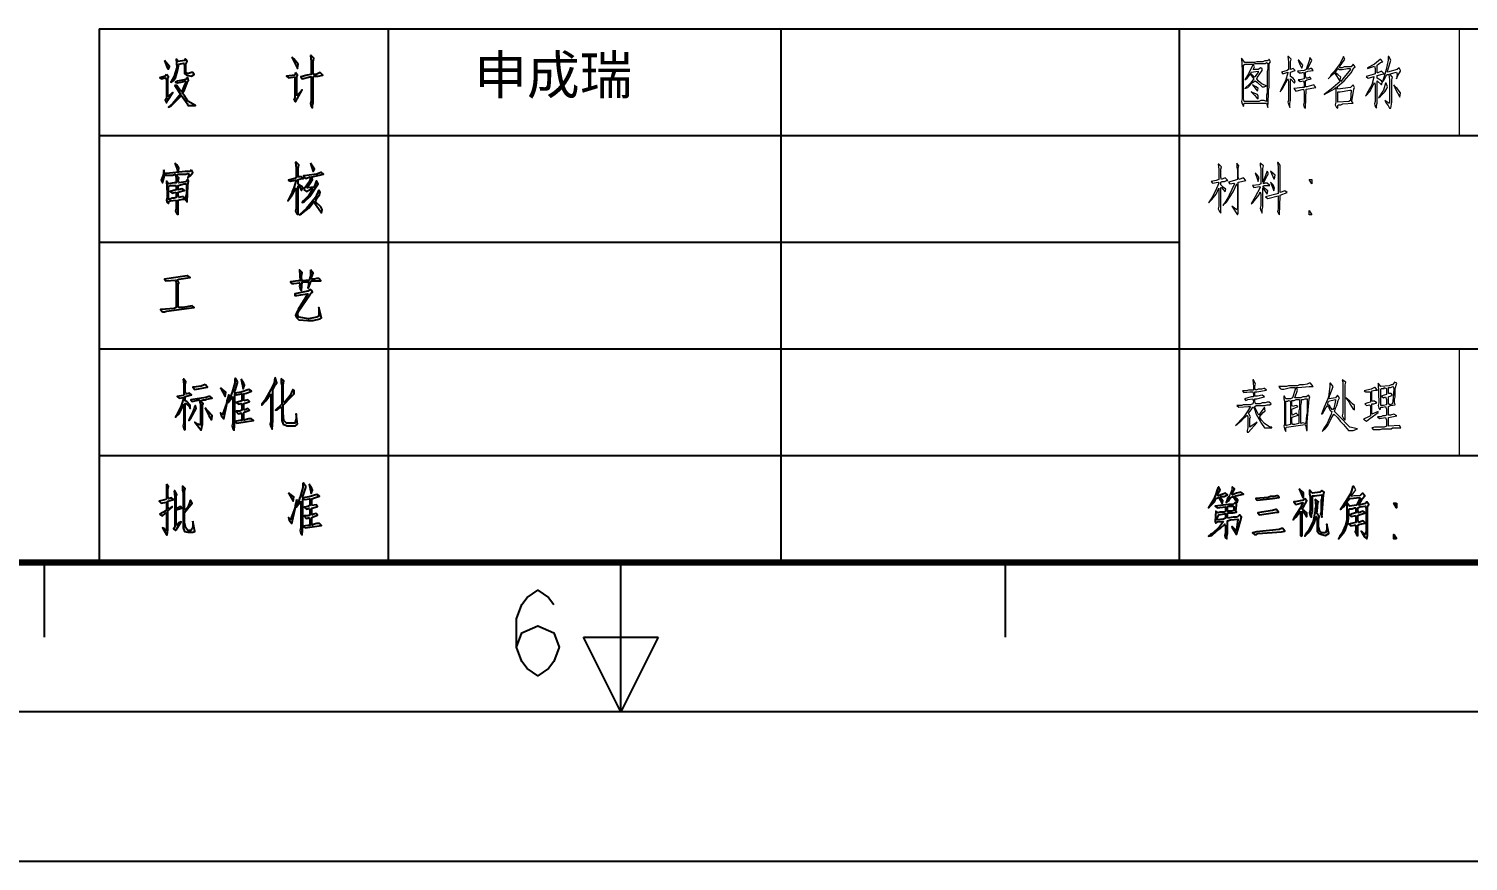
# Model space of a CAD drawing. Header units: inches. Extents: x 2445 to 3723, y -1408 to 1850.
# Drawn here: x 3242.8 to 3370.2, y 1288.8 to 1362.5 of the extents above; entities that cross this region are included whole.
import ezdxf

# ---------------------------------------------------------------- set-up
doc = ezdxf.new("R2010")
doc.units = ezdxf.units.IN
doc.header["$LTSCALE"] = 0.4
doc.header["$MEASUREMENT"] = 0
doc.linetypes.add('CENTERX2', pattern=[4, 2.5, -0.5, 0.5, -0.5])
doc.layers.add('CENTER', color=1, linetype='CENTERX2')
doc.styles.add('Frame-YZM3', font='')
doc.styles.get('Frame-YZM3').set_extended_font_data('Arial Narrow')

# ---------------------------------------------------------------- blocks, each defined once
blk = doc.blocks.new('A42')
at = {"linetype": 'Continuous', "lineweight": 0}
for p, q in [((155.358, 4.414), (155.358, 1.914)), ((151.104, 1.283), (151.121, 1.182)), ((155.358, -3.086), (155.358, -5.586)), ((150.543, -3.807), (150.527, -3.807)), ((152.623, -3.807), (152.639, -3.868)), ((151.543, -4.271), (151.623, -4.271)), ((151.752, -4.251), (151.801, -4.251))]:
    blk.add_line(p, q, dxfattribs=at)
for points in [[(150.572, 3.622), (150.346, 3.622), (150.265, 3.722)], [(150.265, 3.722), (150.281, 3.44), (150.281, 2.775), (150.265, 2.714), (150.281, 2.654), (150.314, 2.593), (150.33, 2.674)], [(151.346, 3.763), (151.362, 3.642), (151.362, 3.46), (151.33, 3.44), (151.201, 3.4), (151.233, 3.36), (151.346, 3.4), (151.346, 3.38), (151.297, 3.198), (151.201, 3.017), (151.168, 2.936), (151.217, 2.997), (151.346, 3.239), (151.362, 3.178), (151.362, 2.735), (151.346, 2.694)], [(151.41, 3.46), (151.41, 3.642), (151.427, 3.702), (151.362, 3.763), (151.346, 3.763)], [(151.862, 3.743), (151.846, 3.662), (151.781, 3.46), (151.733, 3.44), (151.572, 3.42), (151.62, 3.38), (151.668, 3.38), (151.717, 3.4), (151.733, 3.339), (151.733, 3.239), (151.636, 3.218), (151.588, 3.218), (151.636, 3.178), (151.717, 3.198), (151.733, 3.138), (151.733, 3.037), (151.685, 3.037), (151.507, 3.017), (151.491, 3.017), (151.539, 2.956), (151.717, 2.997), (151.733, 2.936), (151.733, 2.694), (151.717, 2.634), (151.733, 2.573), (151.765, 2.553), (151.781, 2.997), (152.007, 3.037), (151.959, 3.097), (151.798, 3.057), (151.765, 3.057), (151.765, 3.198), (151.798, 3.218), (151.894, 3.239), (151.862, 3.279), (151.814, 3.259), (151.781, 3.259), (151.765, 3.319), (151.765, 3.4), (151.814, 3.42), (151.943, 3.44), (151.91, 3.481), (151.878, 3.481), (151.83, 3.46), (151.814, 3.481), (151.91, 3.682), (151.862, 3.743)], [(152.652, 3.763), (152.572, 3.602), (152.443, 3.42), (152.362, 3.339), (152.33, 3.279), (152.297, 3.239), (152.394, 3.339), (152.443, 3.38), (152.572, 3.178), (152.41, 3.037), (152.362, 2.997), (152.201, 2.876), (152.459, 3.017), (152.475, 3.037)], [(152.83, 3.521), (152.668, 3.521), (152.62, 3.501), (152.572, 3.501), (152.556, 3.521), (152.685, 3.702), (152.652, 3.763)], [(153.701, 3.763), (153.701, 3.682), (153.652, 3.46), (153.604, 3.299), (153.556, 3.158), (153.539, 3.198), (153.443, 3.259), (153.443, 3.319), (153.588, 3.36), (153.604, 3.36), (153.539, 3.42), (153.459, 3.38), (153.443, 3.38), (153.443, 3.561), (153.523, 3.622), (153.572, 3.642), (153.523, 3.702), (153.378, 3.581), (153.217, 3.501), (153.217, 3.481), (153.378, 3.541), (153.394, 3.481), (153.394, 3.36), (153.346, 3.339), (153.185, 3.299), (153.233, 3.259), (153.314, 3.279), (153.362, 3.299), (153.362, 3.279), (153.314, 3.097), (153.233, 2.956), (153.168, 2.835), (153.281, 2.956), (153.378, 3.158), (153.394, 3.097), (153.394, 2.714), (153.378, 2.654), (153.394, 2.593), (153.427, 2.553), (153.427, 2.614), (153.443, 2.674), (153.443, 3.198), (153.539, 3.097), (153.556, 3.158)], [(153.749, 3.622), (153.765, 3.682), (153.717, 3.763), (153.701, 3.763)], [(150.846, 2.856), (150.846, 2.714), (150.797, 2.735), (150.717, 2.735), (150.668, 2.714), (150.33, 2.714), (150.314, 2.775), (150.314, 3.561), (150.346, 3.581)], [(150.346, 3.581), (150.539, 3.581), (150.427, 3.36), (150.346, 3.218), (150.394, 3.259), (150.475, 3.36), (150.491, 3.4), (150.652, 3.42), (150.652, 3.4), (150.588, 3.299), (150.572, 3.279), (150.491, 3.36), (150.475, 3.339), (150.556, 3.239), (150.475, 3.138), (150.346, 3.017), (150.41, 3.037), (150.523, 3.158), (150.588, 3.198), (150.636, 3.158), (150.749, 3.057), (150.797, 3.057), (150.846, 3.077), (150.749, 3.118), (150.652, 3.198), (150.62, 3.239), (150.636, 3.279), (150.749, 3.44), (150.749, 3.481), (150.717, 3.501), (150.652, 3.46)], [(150.652, 3.46), (150.539, 3.46), (150.572, 3.521), (150.539, 3.581), (150.588, 3.602)], [(150.765, 3.642), (150.62, 3.642), (150.572, 3.622)], [(150.588, 3.602), (150.83, 3.602), (150.846, 3.622)], [(150.91, 3.037), (150.91, 3.602), (150.943, 3.642), (150.91, 3.702), (150.894, 3.682), (150.862, 3.662), (150.814, 3.662), (150.765, 3.642)], [(150.846, 3.622), (150.878, 3.602), (150.878, 3.481), (150.862, 3.42)], [(150.862, 3.42), (150.862, 2.916), (150.846, 2.856)], [(151.41, 3.299), (151.41, 3.4), (151.523, 3.44), (151.475, 3.481), (151.41, 3.46)], [(151.588, 3.682), (151.636, 3.561), (151.668, 3.501), (151.685, 3.501), (151.701, 3.561), (151.604, 3.682), (151.588, 3.682)], [(152.475, 3.037), (152.475, 2.694), (152.459, 2.634), (152.491, 2.573), (152.523, 2.553), (152.523, 2.614), (152.539, 2.634), (152.588, 2.634), (152.636, 2.654), (152.878, 2.674), (152.846, 2.714), (152.894, 2.997), (152.91, 3.037), (152.878, 3.097), (152.814, 3.037), (152.523, 2.997), (152.507, 3.057), (152.668, 3.198), (152.83, 3.38), (152.894, 3.501), (152.927, 3.521), (152.878, 3.581), (152.83, 3.521)], [(152.749, 3.481), (152.798, 3.481), (152.814, 3.46), (152.668, 3.279), (152.588, 3.178), (152.572, 3.218), (152.588, 3.279), (152.523, 3.339), (152.459, 3.38), (152.523, 3.481), (152.556, 3.46)], [(152.556, 3.46), (152.62, 3.46), (152.749, 3.481)], [(153.556, 3.158), (153.604, 3.218), (153.668, 3.339), (153.717, 3.339), (153.733, 3.218), (153.733, 2.674), (153.717, 2.674), (153.62, 2.735), (153.652, 2.674), (153.701, 2.614), (153.733, 2.553), (153.765, 2.553), (153.781, 2.694), (153.781, 3.218), (153.798, 3.279), (153.749, 3.339), (153.749, 3.36), (153.894, 3.4), (153.91, 3.339), (153.894, 3.239), (153.927, 3.319), (153.991, 3.42), (153.991, 3.44), (153.959, 3.501), (153.91, 3.46), (153.685, 3.4), (153.685, 3.42), (153.749, 3.622)], [(150.33, 2.674), (150.846, 2.674), (150.878, 2.573), (150.894, 2.876), (150.894, 2.977), (150.91, 3.037)], [(150.523, 3.097), (150.636, 2.956), (150.652, 3.017), (150.604, 3.057), (150.523, 3.097)], [(151.346, 2.694), (151.394, 2.573), (151.394, 2.674), (151.41, 2.735), (151.41, 3.239), (151.507, 3.138), (151.523, 3.198), (151.475, 3.259), (151.41, 3.299)], [(153.636, 3.138), (153.588, 2.977), (153.475, 2.795), (153.523, 2.835), (153.62, 2.936), (153.668, 3.017), (153.685, 3.057), (153.652, 3.138), (153.636, 3.138)], [(153.83, 3.097), (153.862, 3.017), (153.975, 2.815), (153.991, 2.916), (153.91, 3.017), (153.862, 3.057), (153.83, 3.097)], [(150.491, 2.936), (150.572, 2.856), (150.62, 2.795), (150.652, 2.775), (150.652, 2.835), (150.636, 2.876), (150.539, 2.916), (150.491, 2.936)], [(152.798, 2.977), (152.83, 2.977), (152.814, 2.735), (152.781, 2.714), (152.523, 2.694), (152.523, 2.936), (152.572, 2.936), (152.798, 2.977)], [(149.717, 1.243), (149.734, 1.122), (149.734, 0.88), (149.669, 0.86), (149.556, 0.839), (149.588, 0.799), (149.717, 0.819), (149.734, 0.799), (149.653, 0.618), (149.572, 0.456), (149.492, 0.335), (149.572, 0.416), (149.669, 0.537), (149.734, 0.678)], [(149.782, 0.093), (149.782, 0.698), (149.798, 0.698), (149.879, 0.597), (149.895, 0.658), (149.846, 0.698), (149.782, 0.759), (149.782, 0.819), (149.814, 0.839), (149.863, 0.839), (149.911, 0.86), (149.943, 0.86), (149.879, 0.92), (149.83, 0.9), (149.798, 0.88), (149.782, 0.94), (149.782, 1.122), (149.798, 1.182), (149.734, 1.243), (149.717, 1.243)], [(150.153, 1.263), (150.153, 1.162), (150.169, 1.102), (150.169, 0.88), (150.104, 0.86), (149.959, 0.819), (149.992, 0.779), (150.088, 0.799), (150.104, 0.779), (149.975, 0.517), (149.943, 0.456), (149.895, 0.376), (149.83, 0.275), (149.911, 0.356), (150.072, 0.597), (150.153, 0.779), (150.169, 0.718), (150.169, 0.214), (150.153, 0.174), (150.104, 0.214), (150.04, 0.255), (150.169, 0.053), (150.185, 0.093)], [(150.185, 0.093), (150.185, 0.819), (150.266, 0.839), (150.363, 0.86), (150.314, 0.92), (150.201, 0.88), (150.185, 0.94), (150.185, 1.142), (150.201, 1.202), (150.153, 1.263)], [(150.701, 1.263), (150.701, 1.202), (150.717, 1.142), (150.717, 0.779), (150.669, 0.759), (150.524, 0.739), (150.556, 0.698), (150.685, 0.718), (150.701, 0.698), (150.588, 0.477), (150.492, 0.315), (150.54, 0.356)], [(150.588, 1.041), (150.637, 0.88), (150.653, 0.839), (150.669, 0.9), (150.669, 0.94), (150.621, 1.001), (150.588, 1.041)], [(150.766, 0.819), (150.766, 1.142), (150.782, 1.202), (150.701, 1.263)], [(150.879, 0.618), (150.782, 0.698), (150.766, 0.718), (150.798, 0.739), (150.927, 0.739), (150.863, 0.799), (150.814, 0.799), (150.782, 0.779), (150.782, 0.799), (150.83, 0.9), (150.895, 1.021), (150.863, 1.081), (150.798, 0.9), (150.766, 0.819)], [(151.121, 1.182), (151.121, 0.557), (151.072, 0.537), (150.83, 0.477), (150.879, 0.436), (151.121, 0.497), (151.121, 0.194), (151.104, 0.134), (151.137, 0.073), (151.153, 0.053), (151.169, 0.497), (151.169, 0.517), (151.33, 0.577), (151.282, 0.618), (151.169, 0.577)], [(150.943, 1.081), (151.024, 0.9), (151.04, 0.9), (151.056, 0.981), (151.008, 1.021), (150.943, 1.081)], [(151.169, 0.577), (151.169, 1.222), (151.121, 1.283), (151.104, 1.283)], [(149.734, 0.678), (149.734, 0.255), (149.717, 0.194), (149.75, 0.134), (149.782, 0.093)], [(150.54, 0.356), (150.669, 0.517), (150.701, 0.597), (150.717, 0.537), (150.717, 0.275), (150.701, 0.214), (150.717, 0.154), (150.75, 0.093), (150.75, 0.174), (150.766, 0.235), (150.766, 0.678), (150.83, 0.597), (150.863, 0.537), (150.879, 0.618)], [(150.943, 0.819), (151.024, 0.618), (151.04, 0.678), (151.008, 0.759), (150.943, 0.819)], [(151.911, 0.886), (151.911, 0.782), (151.848, 0.886), (151.911, 0.886)], [(151.911, 0.053), (151.848, 0.053), (151.848, 0.157), (151.911, 0.053)], [(150.527, -3.807), (150.543, -3.969), (150.543, -4.049)], [(150.704, -4.372), (150.591, -4.372), (150.575, -4.311), (150.575, -4.251), (150.623, -4.251), (150.801, -4.211), (150.752, -4.17), (150.639, -4.19), (150.575, -4.19), (150.575, -4.09), (150.623, -4.09), (150.849, -4.049), (150.801, -4.009), (150.785, -4.009), (150.736, -4.029), (150.656, -4.029), (150.607, -4.049), (150.575, -4.029), (150.575, -3.948), (150.591, -3.908), (150.543, -3.807)], [(151.575, -3.948), (151.365, -3.948), (151.317, -3.969), (151.139, -3.969), (151.172, -4.009), (151.204, -4.029), (151.252, -4.029), (151.414, -3.989)], [(151.414, -3.989), (151.51, -3.989), (151.527, -4.009), (151.462, -4.231), (151.414, -4.251), (151.301, -4.251), (151.269, -4.19), (151.252, -4.19), (151.252, -4.251), (151.269, -4.311), (151.269, -4.856), (151.252, -4.896), (151.285, -4.997), (151.301, -5.017), (151.301, -4.936), (151.317, -4.916), (151.752, -4.856), (151.768, -4.896), (151.785, -4.997), (151.801, -4.997), (151.801, -4.795), (151.849, -4.251), (151.865, -4.211), (151.833, -4.17), (151.785, -4.211), (151.704, -4.211), (151.656, -4.231)], [(151.656, -4.231), (151.51, -4.231), (151.575, -4.049), (151.543, -3.989), (151.591, -3.989), (151.849, -3.969), (151.946, -3.969), (151.881, -3.888), (151.849, -3.888)], [(151.849, -3.888), (151.801, -3.908), (151.72, -3.928), (151.623, -3.928), (151.575, -3.948)], [(152.333, -3.888), (152.333, -3.969), (152.301, -4.211), (152.285, -4.251), (152.204, -4.452), (152.139, -4.614), (152.172, -4.594), (152.269, -4.412), (152.301, -4.452), (152.349, -4.533), (152.381, -4.553), (152.365, -4.614), (152.269, -4.836), (152.188, -4.956), (152.156, -5.017), (152.22, -4.956), (152.285, -4.876)], [(152.768, -4.997), (152.881, -4.997), (152.978, -4.956), (152.801, -4.916), (152.736, -4.856), (152.607, -4.715), (152.446, -4.553), (152.462, -4.473), (152.494, -4.412), (152.527, -4.291), (152.559, -4.231), (152.51, -4.17), (152.462, -4.231), (152.317, -4.251), (152.317, -4.231), (152.333, -4.17), (152.414, -3.969)], [(152.414, -3.969), (152.349, -3.888), (152.333, -3.888)], [(152.688, -4.755), (152.688, -3.928), (152.704, -3.868), (152.623, -3.807)], [(152.639, -3.868), (152.639, -4.594), (152.623, -4.654), (152.656, -4.715), (152.688, -4.755)], [(153.381, -3.989), (153.301, -4.029), (153.139, -4.069), (153.172, -4.09), (153.285, -4.09), (153.285, -4.331), (153.22, -4.352), (153.156, -4.372), (153.188, -4.412), (153.269, -4.392), (153.285, -4.432), (153.285, -4.654), (153.236, -4.674), (153.123, -4.735), (153.188, -4.775), (153.269, -4.715), (153.462, -4.573), (153.462, -4.553), (153.317, -4.614), (153.317, -4.372), (153.365, -4.372), (153.43, -4.352), (153.381, -4.311), (153.317, -4.311)], [(153.317, -4.311), (153.317, -4.069), (153.398, -4.049), (153.446, -4.049), (153.398, -3.989), (153.381, -3.989)], [(153.849, -3.868), (153.801, -3.928), (153.768, -3.928), (153.72, -3.948), (153.527, -3.969), (153.462, -3.888), (153.478, -4.352), (153.462, -4.412), (153.478, -4.473), (153.51, -4.513), (153.527, -4.452), (153.575, -4.452), (153.639, -4.432), (153.656, -4.493), (153.656, -4.634), (153.623, -4.654), (153.575, -4.654), (153.527, -4.674), (153.446, -4.674), (153.494, -4.715), (153.639, -4.694), (153.656, -4.755), (153.656, -4.896), (153.607, -4.916)], [(153.607, -3.989), (153.656, -4.009), (153.656, -4.15), (153.607, -4.17), (153.543, -4.19), (153.591, -4.231), (153.639, -4.211), (153.656, -4.271), (153.656, -4.392), (153.591, -4.412), (153.527, -4.412)], [(153.527, -4.412), (153.527, -4.029), (153.543, -4.009), (153.607, -4.009), (153.607, -3.989)], [(153.817, -3.969), (153.833, -4.029), (153.817, -4.231), (153.801, -4.372), (153.736, -4.392), (153.704, -4.372), (153.704, -4.211), (153.801, -4.17), (153.768, -4.13), (153.704, -4.13), (153.704, -3.989), (153.752, -3.989), (153.817, -3.969)], [(153.865, -4.211), (153.865, -4.009), (153.898, -3.888), (153.849, -3.868)], [(150.543, -4.049), (150.43, -4.049), (150.381, -4.069), (150.285, -4.069), (150.317, -4.11), (150.462, -4.09), (150.527, -4.09), (150.543, -4.15), (150.543, -4.211), (150.494, -4.211), (150.333, -4.251), (150.365, -4.291), (150.414, -4.271), (150.527, -4.251), (150.543, -4.311), (150.527, -4.372), (150.478, -4.392)], [(150.607, -4.412), (150.817, -4.412), (150.865, -4.392), (150.93, -4.392), (150.962, -4.372), (150.914, -4.331), (150.865, -4.331), (150.817, -4.352), (150.752, -4.352), (150.704, -4.372)], [(151.365, -4.291), (151.414, -4.311), (151.414, -4.856), (151.317, -4.876), (151.301, -4.876), (151.301, -4.311), (151.349, -4.311), (151.365, -4.291)], [(151.607, -4.533), (151.607, -4.836), (151.51, -4.856), (151.462, -4.856), (151.446, -4.795), (151.446, -4.694), (151.478, -4.674), (151.591, -4.634), (151.543, -4.594), (151.462, -4.634), (151.446, -4.573), (151.446, -4.493), (151.591, -4.432), (151.543, -4.412), (151.462, -4.432), (151.446, -4.392), (151.446, -4.291), (151.494, -4.291), (151.543, -4.271)], [(151.623, -4.271), (151.623, -4.473), (151.607, -4.533)], [(151.656, -4.836), (151.656, -4.412), (151.672, -4.352), (151.672, -4.271), (151.72, -4.271), (151.752, -4.251)], [(151.801, -4.251), (151.801, -4.573), (151.785, -4.634), (151.768, -4.836), (151.752, -4.836), (151.704, -4.815), (151.656, -4.836)], [(152.462, -4.271), (152.462, -4.291), (152.446, -4.412), (152.43, -4.473), (152.398, -4.513), (152.333, -4.432), (152.333, -4.412), (152.285, -4.392), (152.285, -4.372), (152.301, -4.311), (152.462, -4.271)], [(152.704, -4.231), (152.785, -4.331), (152.801, -4.372), (152.881, -4.493), (152.914, -4.513)], [(152.914, -4.513), (152.914, -4.412), (152.865, -4.372), (152.801, -4.311), (152.704, -4.231)], [(153.704, -4.896), (153.704, -4.694), (153.785, -4.674), (153.898, -4.654), (153.833, -4.614), (153.752, -4.634), (153.704, -4.634), (153.704, -4.432), (153.752, -4.412), (153.865, -4.392), (153.849, -4.331), (153.849, -4.271), (153.865, -4.211)], [(150.478, -4.392), (150.301, -4.392), (150.269, -4.412), (150.156, -4.412), (150.204, -4.452), (150.43, -4.432), (150.478, -4.432), (150.43, -4.513), (150.333, -4.654), (150.301, -4.694), (150.123, -4.876)], [(150.123, -4.876), (150.269, -4.755), (150.398, -4.634), (150.414, -4.674), (150.414, -4.936), (150.398, -4.997), (150.398, -5.037), (150.43, -5.037), (150.623, -4.815), (150.623, -4.795), (150.607, -4.815), (150.462, -4.916)], [(150.462, -4.916), (150.462, -4.715), (150.478, -4.674), (150.43, -4.594), (150.494, -4.513), (150.527, -4.452), (150.543, -4.452), (150.575, -4.513), (150.607, -4.614), (150.736, -4.836), (150.801, -4.936)], [(150.801, -4.936), (150.978, -4.936), (150.978, -4.916), (150.93, -4.916), (150.801, -4.836), (150.736, -4.755), (150.688, -4.674), (150.768, -4.573), (150.817, -4.533), (150.801, -4.452), (150.704, -4.594), (150.672, -4.634), (150.575, -4.452), (150.575, -4.432), (150.607, -4.412)], [(152.285, -4.876), (152.349, -4.755), (152.365, -4.715), (152.43, -4.614), (152.51, -4.694), (152.575, -4.775), (152.656, -4.856), (152.768, -4.997)], [(153.607, -4.916), (153.381, -4.916), (153.333, -4.936), (153.317, -4.936), (153.349, -4.977)], [(153.349, -4.977), (153.51, -4.977), (153.559, -4.956)], [(153.559, -4.956), (153.768, -4.956), (153.801, -4.936)], [(153.801, -4.936), (153.994, -4.936), (153.962, -4.876), (153.704, -4.896)], [(150.036, -6.324), (150.036, -6.385), (149.972, -6.546)], [(153.036, -6.526), (152.891, -6.526), (152.843, -6.546), (152.843, -6.526), (152.94, -6.385), (152.891, -6.304), (152.875, -6.304)]]:
    blk.add_lwpolyline(points, dxfattribs=at)
at = {"layer": 'CENTER', "color": 7, "linetype": 'Continuous'}
for p, q in [((123.514, 4.414), (194.978, 4.414)), ((123.514, 4.414), (123.514, -8.086)), ((130.278, 4.414), (130.278, -8.086)), ((139.478, 4.414), (139.478, -8.086)), ((148.805, 4.414), (148.805, -8.086)), ((125.317, 3.708), (125.333, 3.507)), ((123.514, 1.914), (194.978, 1.914)), ((125.672, 1.107), (125.64, 1.067)), ((125.495, 0.785), (125.559, 0.785)), ((123.514, -0.586), (148.805, -0.586)), ((123.514, -3.086), (194.978, -3.086)), ((123.514, -5.586), (172.728, -5.586)), ((150.117, -6.687), (150.069, -6.728)), ((149.94, -7.05), (149.94, -6.929)), ((149.956, -6.768), (150.085, -6.768)), ((149.714, -7.131), (149.843, -7.131)), ((-8.272, -15.086), (201.728, -15.086))]:
    blk.add_line(p, q, dxfattribs=at)
at = {"layer": 'CENTER', "color": 5, "linetype": 'Continuous'}
for p, q in [((122.228, -8.086), (122.228, -9.836)), ((144.728, -8.086), (144.728, -9.836)), ((198.228, -11.586), (-4.772, -11.586))]:
    blk.add_line(p, q, dxfattribs=at)
at = {"layer": 'CENTER', "color": 1, "linetype": 'Continuous'}
for p, q in [((135.728, -11.586), (135.728, -8.086)), ((134.853, -9.836), (136.603, -9.836)), ((135.728, -11.586), (134.853, -9.836)), ((136.603, -9.836), (135.728, -11.586))]:
    blk.add_line(p, q, dxfattribs=at)
at = {"layer": 'CENTER', "color": 7, "linetype": 'Continuous'}
for points in [[(125.333, 3.507), (125.269, 3.305), (125.188, 3.164), (125.253, 3.204), (125.301, 3.265), (125.35, 3.426), (125.382, 3.587), (125.495, 3.607), (125.511, 3.547), (125.511, 3.365), (125.559, 3.325), (125.672, 3.305), (125.737, 3.345), (125.704, 3.386), (125.672, 3.386), (125.608, 3.365), (125.559, 3.365), (125.543, 3.406), (125.543, 3.587), (125.575, 3.648), (125.559, 3.688), (125.527, 3.708), (125.511, 3.668), (125.366, 3.648), (125.317, 3.708)], [(128.172, 3.587), (128.075, 3.708), (128.027, 3.748)], [(128.027, 3.748), (128.156, 3.486), (128.172, 3.587)], [(128.463, 3.789), (128.479, 3.648), (128.479, 3.345), (128.382, 3.325), (128.237, 3.285), (128.269, 3.244), (128.446, 3.285), (128.479, 3.285), (128.479, 2.72), (128.463, 2.66), (128.479, 2.599), (128.511, 2.559), (128.511, 2.619), (128.527, 2.68), (128.527, 3.285), (128.543, 3.305)], [(128.527, 3.345), (128.527, 3.648), (128.543, 3.728), (128.479, 3.789), (128.463, 3.789)], [(125.043, 3.668), (125.108, 3.507), (125.14, 3.466), (125.156, 3.527), (125.043, 3.668)], [(128.108, 3.386), (128.092, 3.325), (127.898, 3.305), (127.946, 3.265), (128.092, 3.285)], [(128.14, 2.841), (128.14, 3.285), (128.156, 3.325), (128.108, 3.386)], [(128.543, 3.305), (128.64, 3.305), (128.753, 3.325), (128.688, 3.386), (128.592, 3.345), (128.527, 3.345)], [(125.092, 3.345), (125.059, 3.305), (124.93, 3.265), (124.963, 3.244), (125.075, 3.265), (125.092, 3.204), (125.092, 2.781), (125.059, 2.74), (125.092, 2.68), (125.124, 2.74), (125.237, 2.922), (125.156, 2.861), (125.124, 2.821)], [(125.124, 2.821), (125.124, 3.265), (125.14, 3.285), (125.092, 3.345)], [(125.575, 3.265), (125.543, 3.224), (125.35, 3.184), (125.301, 3.164), (125.35, 3.144), (125.43, 3.164), (125.527, 3.184), (125.543, 3.164), (125.495, 3.063), (125.446, 2.942), (125.398, 2.982), (125.35, 3.063), (125.333, 3.083), (125.285, 3.083), (125.414, 2.882), (125.237, 2.66), (125.14, 2.579), (125.204, 2.619), (125.333, 2.74), (125.43, 2.841), (125.43, 2.861), (125.575, 2.66), (125.592, 2.619)], [(125.592, 2.619), (125.769, 2.619), (125.592, 2.72), (125.511, 2.841), (125.462, 2.902), (125.511, 2.982), (125.592, 3.184), (125.608, 3.204), (125.592, 3.265), (125.575, 3.265)], [(128.092, 3.285), (128.092, 2.801), (128.075, 2.74)], [(128.075, 2.74), (128.108, 2.7), (128.269, 2.982), (128.14, 2.841)], [(125.027, 1.107), (125.011, 0.986), (124.963, 0.865), (124.995, 0.805), (125.027, 0.906), (125.043, 0.986)], [(125.64, 1.067), (125.527, 1.067), (125.092, 1.027), (125.043, 1.027), (125.027, 1.107)], [(125.285, 1.269), (125.333, 1.148), (125.35, 1.087), (125.366, 1.067), (125.382, 1.148), (125.333, 1.228), (125.285, 1.269)], [(125.366, 1.007), (125.543, 1.007), (125.592, 1.027), (125.624, 1.007), (125.592, 0.926), (125.64, 0.966), (125.704, 1.047), (125.672, 1.107)], [(128.108, 1.289), (128.124, 1.148), (128.124, 0.926), (128.092, 0.906), (127.946, 0.865), (127.995, 0.845), (128.108, 0.865), (128.124, 0.865), (128.075, 0.684), (128.043, 0.623), (128.027, 0.563)], [(128.172, 0.059), (128.172, 0.724), (128.188, 0.744), (128.253, 0.623), (128.285, 0.684), (128.253, 0.724), (128.172, 0.785), (128.172, 0.886), (128.269, 0.906), (128.301, 0.906), (128.253, 0.946), (128.172, 0.946), (128.172, 1.148), (128.188, 1.228), (128.124, 1.289), (128.108, 1.289)], [(128.704, 1.047), (128.608, 1.007), (128.43, 0.986), (128.317, 0.966), (128.301, 0.966), (128.35, 0.906), (128.446, 0.946), (128.463, 0.926), (128.446, 0.865), (128.414, 0.805), (128.317, 0.664), (128.317, 0.644), (128.366, 0.603), (128.479, 0.664), (128.511, 0.664), (128.414, 0.502), (128.301, 0.382), (128.269, 0.341), (128.317, 0.361), (128.446, 0.482), (128.64, 0.785), (128.608, 0.845), (128.592, 0.845), (128.559, 0.724), (128.543, 0.704), (128.398, 0.684), (128.382, 0.684), (128.511, 0.886), (128.495, 0.946), (128.672, 0.986), (128.769, 1.007), (128.721, 1.047), (128.704, 1.047)], [(128.463, 1.269), (128.479, 1.208), (128.527, 1.067), (128.559, 1.127), (128.463, 1.269)], [(125.043, 0.986), (125.237, 0.986), (125.285, 1.007), (125.301, 0.986), (125.317, 0.926)], [(125.317, 0.926), (125.317, 0.805), (125.269, 0.805), (125.14, 0.785), (125.092, 0.845), (125.108, 0.563), (125.108, 0.462), (125.092, 0.402), (125.108, 0.341), (125.14, 0.321), (125.14, 0.361), (125.172, 0.382), (125.317, 0.402)], [(125.317, 0.583), (125.317, 0.462), (125.269, 0.442), (125.221, 0.442), (125.172, 0.422), (125.14, 0.422), (125.14, 0.724), (125.172, 0.744), (125.317, 0.744)], [(125.317, 0.744), (125.317, 0.644), (125.253, 0.623), (125.172, 0.603), (125.221, 0.563), (125.317, 0.583)], [(125.479, 0.482), (125.575, 0.361), (125.592, 0.744), (125.608, 0.845), (125.592, 0.886), (125.543, 0.825), (125.382, 0.805), (125.366, 0.865), (125.382, 0.926), (125.317, 0.986), (125.366, 1.007)], [(125.479, 0.482), (125.382, 0.462), (125.366, 0.523), (125.366, 0.583), (125.414, 0.603), (125.511, 0.623), (125.446, 0.664), (125.366, 0.644), (125.366, 0.744), (125.446, 0.765), (125.495, 0.785)], [(125.559, 0.785), (125.559, 0.543), (125.527, 0.442), (125.527, 0.422)], [(128.027, 0.563), (127.963, 0.442), (127.93, 0.382), (128.011, 0.482), (128.059, 0.563), (128.124, 0.684)], [(128.124, 0.684), (128.124, 0.2), (128.108, 0.14), (128.14, 0.079), (128.172, 0.059)], [(125.317, 0.402), (125.317, 0.2), (125.301, 0.14), (125.333, 0.079), (125.366, 0.059)], [(125.366, 0.059), (125.366, 0.402), (125.462, 0.422), (125.527, 0.422)], [(128.656, 0.644), (128.575, 0.462), (128.366, 0.2), (128.204, 0.059), (128.253, 0.079), (128.43, 0.22)], [(128.43, 0.22), (128.527, 0.341), (128.543, 0.361), (128.721, 0.099), (128.737, 0.18), (128.704, 0.24), (128.575, 0.361), (128.608, 0.442), (128.672, 0.523), (128.688, 0.583), (128.656, 0.644)], [(128.463, -1.231), (128.463, -1.373), (128.43, -1.473), (128.269, -1.493), (128.253, -1.433), (128.253, -1.373), (128.269, -1.292), (128.204, -1.231), (128.221, -1.493), (128.172, -1.493), (127.995, -1.514), (128.027, -1.554), (128.075, -1.554), (128.204, -1.534), (128.221, -1.554), (128.204, -1.614), (128.221, -1.675), (128.253, -1.715), (128.269, -1.514)], [(128.479, -1.433), (128.527, -1.312), (128.463, -1.231)], [(125.575, -1.373), (125.462, -1.393), (125.043, -1.453), (125.075, -1.493), (125.301, -1.473), (125.317, -1.534), (125.317, -2.118), (125.269, -2.139), (124.963, -2.159), (124.946, -2.159), (124.995, -2.219), (125.043, -2.219), (125.092, -2.199), (125.737, -2.118), (125.688, -2.078), (125.479, -2.118), (125.366, -2.118)], [(125.366, -2.118), (125.366, -1.574), (125.382, -1.534), (125.333, -1.473), (125.382, -1.453), (125.64, -1.413), (125.592, -1.373), (125.575, -1.373)], [(128.269, -1.514), (128.414, -1.514), (128.414, -1.594), (128.398, -1.655), (128.414, -1.655), (128.479, -1.493)], [(128.479, -1.493), (128.704, -1.493), (128.656, -1.433), (128.608, -1.433), (128.559, -1.453), (128.495, -1.453), (128.479, -1.433)], [(128.463, -1.695), (128.398, -1.735), (128.092, -1.796), (128.092, -1.836), (128.14, -1.836), (128.237, -1.816), (128.382, -1.796), (128.398, -1.796), (128.172, -2.159), (128.124, -2.26), (128.108, -2.3), (128.14, -2.36), (128.188, -2.401), (128.398, -2.421)], [(128.398, -2.421), (128.527, -2.421), (128.688, -2.381), (128.721, -2.36), (128.656, -2.118), (128.656, -2.32), (128.608, -2.34), (128.414, -2.381), (128.188, -2.34), (128.156, -2.3), (128.172, -2.219), (128.463, -1.796), (128.511, -1.756), (128.495, -1.715), (128.463, -1.695)], [(125.482, -3.797), (125.498, -3.918), (125.498, -4.16), (125.482, -4.18), (125.336, -4.2), (125.385, -4.24), (125.498, -4.22), (125.433, -4.422), (125.32, -4.643), (125.304, -4.684), (125.32, -4.664), (125.385, -4.603), (125.498, -4.381)], [(125.53, -4.986), (125.53, -4.361), (125.546, -4.361), (125.611, -4.422), (125.643, -4.482), (125.643, -4.402), (125.562, -4.321), (125.53, -4.301), (125.53, -4.2), (125.675, -4.16), (125.627, -4.119), (125.562, -4.139), (125.546, -4.139), (125.53, -4.079), (125.53, -3.918), (125.546, -3.857), (125.498, -3.797), (125.482, -3.797)], [(125.998, -3.918), (125.901, -3.958), (125.723, -3.978), (125.707, -3.978), (125.756, -4.039), (125.965, -3.998), (126.046, -3.978), (125.998, -3.918)], [(126.353, -3.998), (126.465, -4.2), (126.482, -4.099), (126.353, -3.998)], [(126.691, -3.777), (126.691, -3.877), (126.627, -4.099), (126.53, -4.341), (126.514, -4.301), (126.53, -4.24), (126.546, -4.16), (126.514, -4.281)], [(126.901, -4.301), (126.901, -4.139), (126.965, -4.119), (127.078, -4.079), (127.014, -4.039), (126.836, -4.099), (126.691, -4.119), (126.691, -4.079), (126.707, -4.039), (126.756, -3.877), (126.756, -3.857), (126.707, -3.777), (126.691, -3.777)], [(126.836, -3.797), (126.885, -4.018), (126.917, -3.938), (126.901, -3.897), (126.836, -3.797)], [(127.627, -3.756), (127.611, -3.877), (127.53, -4.039), (127.385, -4.301), (127.32, -4.381), (127.32, -4.402), (127.417, -4.301), (127.465, -4.24), (127.498, -4.18), (127.53, -4.139)], [(127.53, -4.139), (127.53, -4.785), (127.514, -4.845), (127.53, -4.906), (127.562, -4.966), (127.578, -4.764), (127.578, -4.039), (127.643, -3.918), (127.675, -3.877), (127.643, -3.777), (127.627, -3.756)], [(127.772, -3.777), (127.772, -3.877), (127.788, -3.938), (127.788, -4.381), (127.643, -4.522), (127.691, -4.502), (127.772, -4.442), (127.788, -4.502), (127.788, -4.764), (127.82, -4.845), (127.917, -4.885), (128.111, -4.885), (128.159, -4.845)], [(128.159, -4.845), (128.127, -4.603), (128.127, -4.724), (128.094, -4.825), (127.901, -4.825), (127.836, -4.764), (127.82, -4.583), (127.82, -4.402), (128.014, -4.2), (128.078, -4.139), (128.078, -4.059), (128.046, -4.039), (127.982, -4.18), (127.885, -4.301), (127.836, -4.341), (127.82, -4.281), (127.82, -3.918), (127.836, -3.837), (127.772, -3.777)], [(125.498, -4.381), (125.498, -4.825), (125.482, -4.885), (125.498, -4.946), (125.53, -4.986)], [(126.078, -4.2), (126.014, -4.22), (125.659, -4.281), (125.691, -4.321), (125.853, -4.281), (125.885, -4.381), (125.885, -4.865), (125.869, -4.865), (125.82, -4.845), (125.756, -4.805), (125.901, -4.986), (125.933, -4.845), (125.933, -4.402), (125.949, -4.361), (125.885, -4.301), (125.949, -4.281), (125.998, -4.281), (126.03, -4.26), (126.159, -4.24), (126.111, -4.2), (126.078, -4.2)], [(126.514, -4.281), (126.498, -4.361), (126.401, -4.623), (126.353, -4.583), (126.369, -4.643), (126.433, -4.724), (126.514, -4.341), (126.53, -4.341), (126.643, -4.2)], [(126.643, -4.2), (126.643, -4.825), (126.627, -4.885), (126.643, -4.946), (126.675, -4.986), (126.691, -4.785), (126.74, -4.825), (127.127, -4.764), (127.078, -4.724), (127.014, -4.724), (126.933, -4.744), (126.901, -4.764)], [(126.836, -4.139), (126.853, -4.139), (126.853, -4.301), (126.804, -4.321), (126.723, -4.341), (126.772, -4.381), (126.836, -4.361), (126.853, -4.422), (126.853, -4.522), (126.804, -4.543), (126.723, -4.543), (126.772, -4.603), (126.836, -4.583), (126.853, -4.643), (126.853, -4.764), (126.804, -4.764), (126.691, -4.785)], [(126.691, -4.785), (126.691, -4.139), (126.74, -4.16), (126.836, -4.139)], [(126.901, -4.522), (126.901, -4.361), (126.982, -4.341), (127.03, -4.321), (126.998, -4.281), (126.901, -4.301)], [(125.756, -4.422), (125.74, -4.482), (125.707, -4.563), (125.627, -4.724), (125.611, -4.764), (125.659, -4.704), (125.788, -4.482), (125.772, -4.422), (125.756, -4.422)], [(125.998, -4.462), (126.078, -4.643), (126.143, -4.744), (126.159, -4.664), (126.159, -4.643), (126.062, -4.543), (125.998, -4.462)], [(126.901, -4.764), (126.901, -4.583), (126.933, -4.563), (127.03, -4.522), (126.998, -4.482), (126.949, -4.502), (126.901, -4.522)], [(125.092, -6.252), (125.092, -6.594), (125.075, -6.614), (124.914, -6.655), (124.963, -6.695), (125.092, -6.675), (125.092, -6.856), (125.075, -6.877), (124.93, -6.957), (124.995, -6.998), (125.059, -6.937), (125.092, -6.917)], [(125.092, -6.917), (125.092, -7.34), (125.043, -7.3), (124.995, -7.28), (125.092, -7.441), (125.108, -7.441), (125.124, -7.32), (125.124, -6.877), (125.221, -6.796), (125.221, -6.776), (125.14, -6.836), (125.124, -6.776), (125.124, -6.655), (125.172, -6.635), (125.253, -6.614), (125.204, -6.574), (125.14, -6.594), (125.124, -6.534), (125.124, -6.373), (125.14, -6.312), (125.092, -6.252)], [(125.462, -6.292), (125.462, -6.393), (125.479, -6.453), (125.479, -7.28), (125.511, -7.36), (125.592, -7.381), (125.704, -7.381), (125.753, -7.36), (125.704, -7.118)], [(125.704, -7.118), (125.704, -7.239), (125.688, -7.3), (125.656, -7.34), (125.592, -7.34), (125.543, -7.28), (125.511, -7.159), (125.511, -6.917), (125.688, -6.695), (125.656, -6.635), (125.64, -6.635), (125.624, -6.715), (125.592, -6.796), (125.527, -6.856), (125.511, -6.816), (125.511, -6.413), (125.527, -6.352), (125.462, -6.292)], [(128.285, -6.231), (128.285, -6.332), (128.221, -6.554), (128.124, -6.796), (128.108, -6.756), (128.124, -6.695), (128.14, -6.614)], [(128.495, -6.756), (128.495, -6.594), (128.559, -6.574), (128.672, -6.534), (128.608, -6.493), (128.43, -6.554), (128.285, -6.574), (128.285, -6.534), (128.301, -6.493), (128.35, -6.332), (128.35, -6.312), (128.301, -6.231), (128.285, -6.231)], [(128.43, -6.252), (128.479, -6.473), (128.511, -6.393), (128.495, -6.352), (128.43, -6.252)], [(149.714, -6.324), (149.698, -6.385), (149.665, -6.486), (149.617, -6.607), (149.569, -6.687), (149.488, -6.808), (149.552, -6.748), (149.633, -6.667), (149.665, -6.586), (149.73, -6.566), (149.811, -6.707), (149.827, -6.647), (149.762, -6.566), (149.778, -6.546), (149.859, -6.546), (149.94, -6.506), (149.891, -6.465), (149.714, -6.526), (149.698, -6.506), (149.762, -6.385), (149.73, -6.324), (149.714, -6.324)], [(149.972, -6.546), (149.94, -6.586), (149.923, -6.647), (149.907, -6.687), (149.956, -6.647), (150.004, -6.566), (150.069, -6.546), (150.165, -6.687), (150.182, -6.627), (150.149, -6.586), (150.101, -6.546), (150.133, -6.526), (150.311, -6.486), (150.246, -6.445), (150.149, -6.465), (150.052, -6.506), (150.036, -6.486), (150.085, -6.405), (150.101, -6.365), (150.052, -6.324), (150.036, -6.324)], [(151.617, -6.365), (151.698, -6.566), (151.714, -6.566), (151.714, -6.465), (151.698, -6.445), (151.617, -6.365)], [(151.859, -6.385), (151.859, -6.486), (151.875, -6.546), (151.875, -6.869), (151.859, -6.929), (151.875, -6.99), (151.907, -7.03), (151.907, -6.949), (151.923, -6.909), (151.923, -6.526), (151.972, -6.526), (152.149, -6.506), (152.149, -6.586), (152.133, -6.627), (152.133, -6.909), (152.117, -6.949), (152.149, -7.01), (152.149, -7.03), (152.182, -6.506), (152.198, -6.445), (152.149, -6.405), (152.101, -6.445), (151.923, -6.465), (151.859, -6.385)], [(152.875, -6.304), (152.827, -6.465), (152.778, -6.546), (152.714, -6.647), (152.585, -6.849), (152.649, -6.788), (152.714, -6.707), (152.73, -6.707)], [(125.269, -6.413), (125.285, -6.554), (125.285, -7.26), (125.253, -7.3), (125.301, -7.34), (125.317, -7.32), (125.382, -7.219), (125.43, -7.139), (125.382, -7.159), (125.333, -7.219), (125.317, -7.159), (125.317, -6.856), (125.366, -6.836), (125.446, -6.816), (125.414, -6.776), (125.35, -6.816), (125.317, -6.816), (125.317, -6.534), (125.333, -6.493), (125.285, -6.413), (125.269, -6.413)], [(127.946, -6.453), (128.059, -6.655), (128.075, -6.554), (127.946, -6.453)], [(128.14, -6.614), (128.108, -6.735), (128.092, -6.816), (127.995, -7.078), (127.946, -7.038), (127.963, -7.098), (128.027, -7.179), (128.108, -6.796), (128.124, -6.796), (128.237, -6.655)], [(128.237, -6.655), (128.237, -7.28), (128.221, -7.34), (128.237, -7.401), (128.269, -7.441), (128.285, -7.239), (128.333, -7.28), (128.721, -7.219), (128.672, -7.179), (128.608, -7.179), (128.527, -7.199), (128.495, -7.219)], [(128.43, -6.594), (128.446, -6.594), (128.446, -6.756), (128.398, -6.776), (128.317, -6.796), (128.366, -6.836), (128.43, -6.816), (128.446, -6.877), (128.446, -6.977), (128.398, -6.998), (128.317, -6.998), (128.366, -7.058), (128.43, -7.038), (128.446, -7.098), (128.446, -7.219), (128.398, -7.219), (128.285, -7.239)], [(128.285, -7.239), (128.285, -6.594), (128.333, -6.614), (128.43, -6.594)], [(128.495, -6.977), (128.495, -6.816), (128.575, -6.796), (128.624, -6.776), (128.592, -6.735), (128.495, -6.756)], [(150.069, -6.728), (149.956, -6.728), (149.649, -6.768), (149.698, -6.808), (149.891, -6.788), (149.891, -6.889), (149.859, -6.909)], [(149.94, -6.929), (150.069, -6.929), (150.149, -6.909), (150.133, -6.889), (150.149, -6.748), (150.149, -6.728), (150.117, -6.687)], [(151.085, -6.526), (151.02, -6.546), (150.94, -6.546), (150.891, -6.566), (150.601, -6.586), (150.633, -6.627), (150.988, -6.586), (151.149, -6.566), (151.117, -6.526), (151.085, -6.526)], [(151.746, -6.586), (151.714, -6.627), (151.52, -6.667), (151.488, -6.667), (151.536, -6.728), (151.698, -6.687), (151.649, -6.808), (151.488, -7.05), (151.472, -7.09), (151.536, -7.03), (151.649, -6.889)], [(151.682, -7.474), (151.682, -6.909), (151.698, -6.889), (151.746, -6.949), (151.778, -7.01), (151.794, -7.01), (151.794, -6.929), (151.746, -6.889), (151.682, -6.828), (151.714, -6.788), (151.794, -6.647), (151.746, -6.586)], [(151.988, -6.607), (152.004, -6.768), (151.988, -6.828), (151.988, -6.889), (151.94, -7.131), (151.891, -7.232), (151.827, -7.353), (151.762, -7.433), (151.746, -7.474), (151.827, -7.393), (151.891, -7.312), (151.972, -7.151), (152.004, -7.03), (152.02, -7.01), (152.036, -7.131), (152.036, -7.353), (152.085, -7.413), (152.149, -7.433), (152.23, -7.453), (152.311, -7.413), (152.262, -7.191), (152.262, -7.312), (152.23, -7.393)], [(152.23, -7.393), (152.149, -7.393), (152.101, -7.353), (152.069, -7.252), (152.069, -7.09), (152.085, -7.01), (152.02, -6.929), (152.036, -6.889), (152.052, -6.687), (152.069, -6.667), (151.988, -6.607)], [(152.73, -6.707), (152.73, -7.09), (152.698, -7.211)], [(153.036, -6.566), (153.036, -6.586), (152.956, -6.748), (152.794, -6.768), (152.746, -6.707), (152.73, -6.667), (152.811, -6.586), (153.036, -6.566)], [(152.988, -7.474), (152.988, -7.211), (153.036, -7.191), (153.165, -7.171), (153.117, -7.111), (153.004, -7.151), (152.988, -7.09), (152.988, -6.99), (153.02, -6.969), (153.165, -6.929), (153.117, -6.889), (153.004, -6.929), (152.988, -6.869), (152.988, -6.808), (153.036, -6.788), (153.165, -6.768), (153.182, -6.828), (153.182, -7.353), (153.165, -7.433), (153.069, -7.353), (153.101, -7.413), (153.149, -7.494), (153.198, -7.534), (153.214, -7.453), (153.214, -6.768), (153.246, -6.728), (153.198, -6.667), (153.165, -6.707)], [(153.165, -6.707), (153.02, -6.748), (153.02, -6.728), (153.101, -6.586), (153.149, -6.526), (153.101, -6.465), (153.036, -6.526)], [(153.891, -6.701), (153.891, -6.805), (153.829, -6.701), (153.891, -6.701)], [(128.495, -7.219), (128.495, -7.038), (128.527, -7.018), (128.624, -6.977), (128.592, -6.937), (128.543, -6.957), (128.495, -6.977)], [(149.843, -7.131), (149.746, -7.252), (149.585, -7.413), (149.536, -7.433), (149.488, -7.474), (149.569, -7.453), (149.682, -7.353), (149.762, -7.292), (149.875, -7.191), (149.891, -7.252), (149.891, -7.393), (149.875, -7.453), (149.891, -7.514), (149.923, -7.534), (149.923, -7.474), (149.94, -7.413), (149.94, -7.111), (150.004, -7.09), (150.182, -7.07), (150.182, -7.09), (150.149, -7.312), (150.133, -7.332), (150.052, -7.252), (150.036, -7.252), (150.149, -7.433), (150.198, -7.252)], [(149.859, -6.909), (149.762, -6.909), (149.714, -6.929), (149.665, -6.889), (149.649, -7.131), (149.665, -7.171), (149.714, -7.131)], [(149.859, -6.949), (149.891, -6.949), (149.891, -7.05), (149.843, -7.07), (149.698, -7.09), (149.698, -7.05), (149.73, -6.969), (149.859, -6.949)], [(150.036, -6.889), (149.94, -6.889), (149.94, -6.788), (149.956, -6.768)], [(150.165, -7.03), (150.069, -7.03), (149.94, -7.05)], [(150.085, -6.768), (150.085, -6.869), (150.036, -6.889)], [(150.198, -7.252), (150.262, -7.03), (150.214, -6.969), (150.165, -7.03)], [(151.069, -6.849), (150.988, -6.869), (150.73, -6.909), (150.649, -6.929), (150.682, -6.969), (150.843, -6.949), (151.101, -6.909), (151.133, -6.909), (151.085, -6.849), (151.069, -6.849)], [(151.649, -6.889), (151.649, -7.453), (151.682, -7.474)], [(152.698, -7.211), (152.617, -7.413), (152.569, -7.474), (152.536, -7.534), (152.649, -7.393), (152.698, -7.312), (152.762, -7.131), (152.778, -6.969), (152.778, -6.849), (152.794, -6.828), (152.859, -6.828), (152.907, -6.808), (152.94, -6.808)], [(152.94, -6.99), (152.94, -7.151), (152.875, -7.171), (152.778, -7.191), (152.827, -7.232), (152.907, -7.211), (152.94, -7.211)], [(152.94, -6.808), (152.94, -6.929), (152.859, -6.949), (152.811, -6.969), (152.843, -7.01), (152.94, -6.99)], [(151.198, -7.292), (151.149, -7.312), (150.617, -7.373), (150.52, -7.393), (150.569, -7.433), (150.617, -7.433), (150.649, -7.413), (151.198, -7.373), (151.278, -7.353), (151.23, -7.292), (151.198, -7.292)], [(152.94, -7.211), (152.94, -7.332), (152.923, -7.373), (152.956, -7.433), (152.988, -7.474)], [(153.891, -7.534), (153.829, -7.534), (153.829, -7.43), (153.891, -7.534)]]:
    blk.add_lwpolyline(points, dxfattribs=at)
at = {"layer": 'CENTER', "color": 7, "linetype": 'Continuous', "const_width": 0.15}
blk.add_lwpolyline([(1.228, -8.086), (198.228, -8.086)], dxfattribs=at)
at = {"layer": 'CENTER', "color": 5, "linetype": 'Continuous'}
blk.add_lwpolyline([(133.288, -10.073), (133.413, -9.74), (133.788, -9.573), (134.163, -9.74), (134.288, -10.073), (134.163, -10.406), (134.038, -10.573), (133.788, -10.74), (133.538, -10.573), (133.413, -10.406), (133.288, -10.073), (133.288, -9.406), (133.413, -9.073), (133.538, -8.906), (133.788, -8.74), (134.038, -8.906), (134.163, -9.073)], dxfattribs=at)

msp = doc.modelspace()

# ---------------------------------------------------------------- block references
at = {"xscale": 3.780000000000086, "yscale": 3.780000000000086, "zscale": 3.780000000000086}
msp.add_blockref('A42', (2782.145, 1345.83), dxfattribs=at)

# ---------------------------------------------------------------- texts
at = {"ltscale": 5, "insert": (3282.223, 1360.145), "char_height": 3.42261, "attachment_point": 1, "style": 'Frame-YZM3'}
msp.add_mtext_dynamic_manual_height_columns('{\\fSimSun|b0|i0|c134|p2;申成瑞}', width=22.32029, gutter_width=17.113, heights=[0], dxfattribs=at)

doc.saveas('drawing.dxf')
